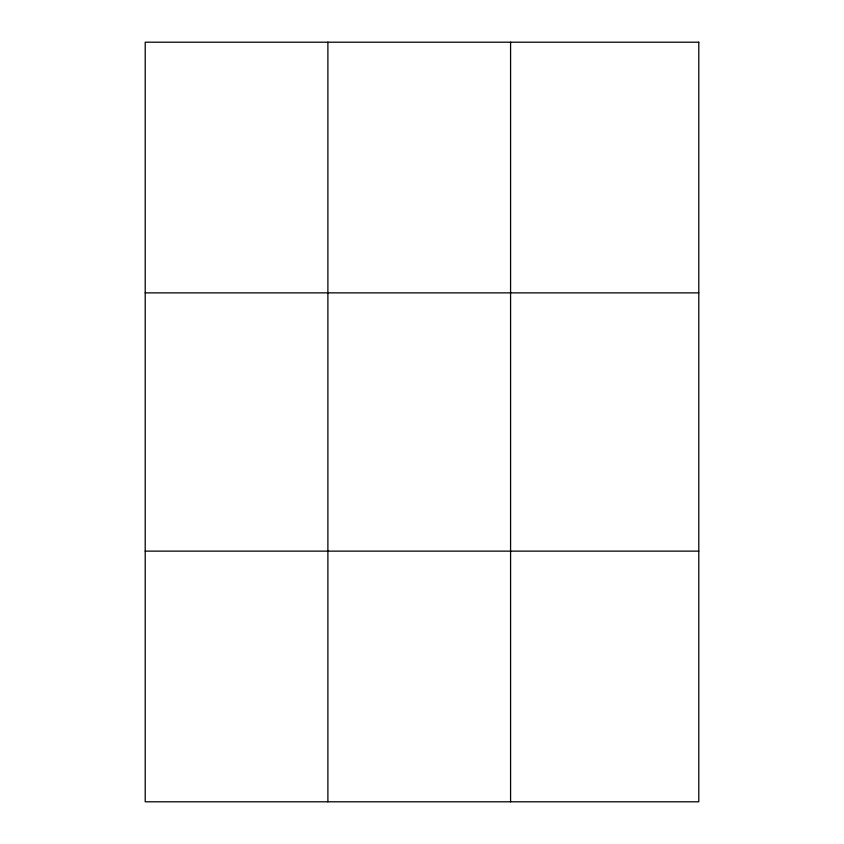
<?xml version="1.0" encoding="UTF-8"?>
<svg xmlns="http://www.w3.org/2000/svg" width="844" height="844" viewBox="0 0 844 844"><rect width="100%" height="100%" fill="white"/><g stroke="black" fill="none" stroke-linecap="round" stroke-linejoin="round"><path stroke-width="1.27" d="M327.894 801.8L327.894 42.2M510.578 801.8L510.578 42.2M145.21 292.868L698.79 292.868M145.21 551.132L698.79 551.132M698.79 42.2L698.79 801.8L145.21 801.8L145.21 42.2L698.79 42.2"/></g></svg>
